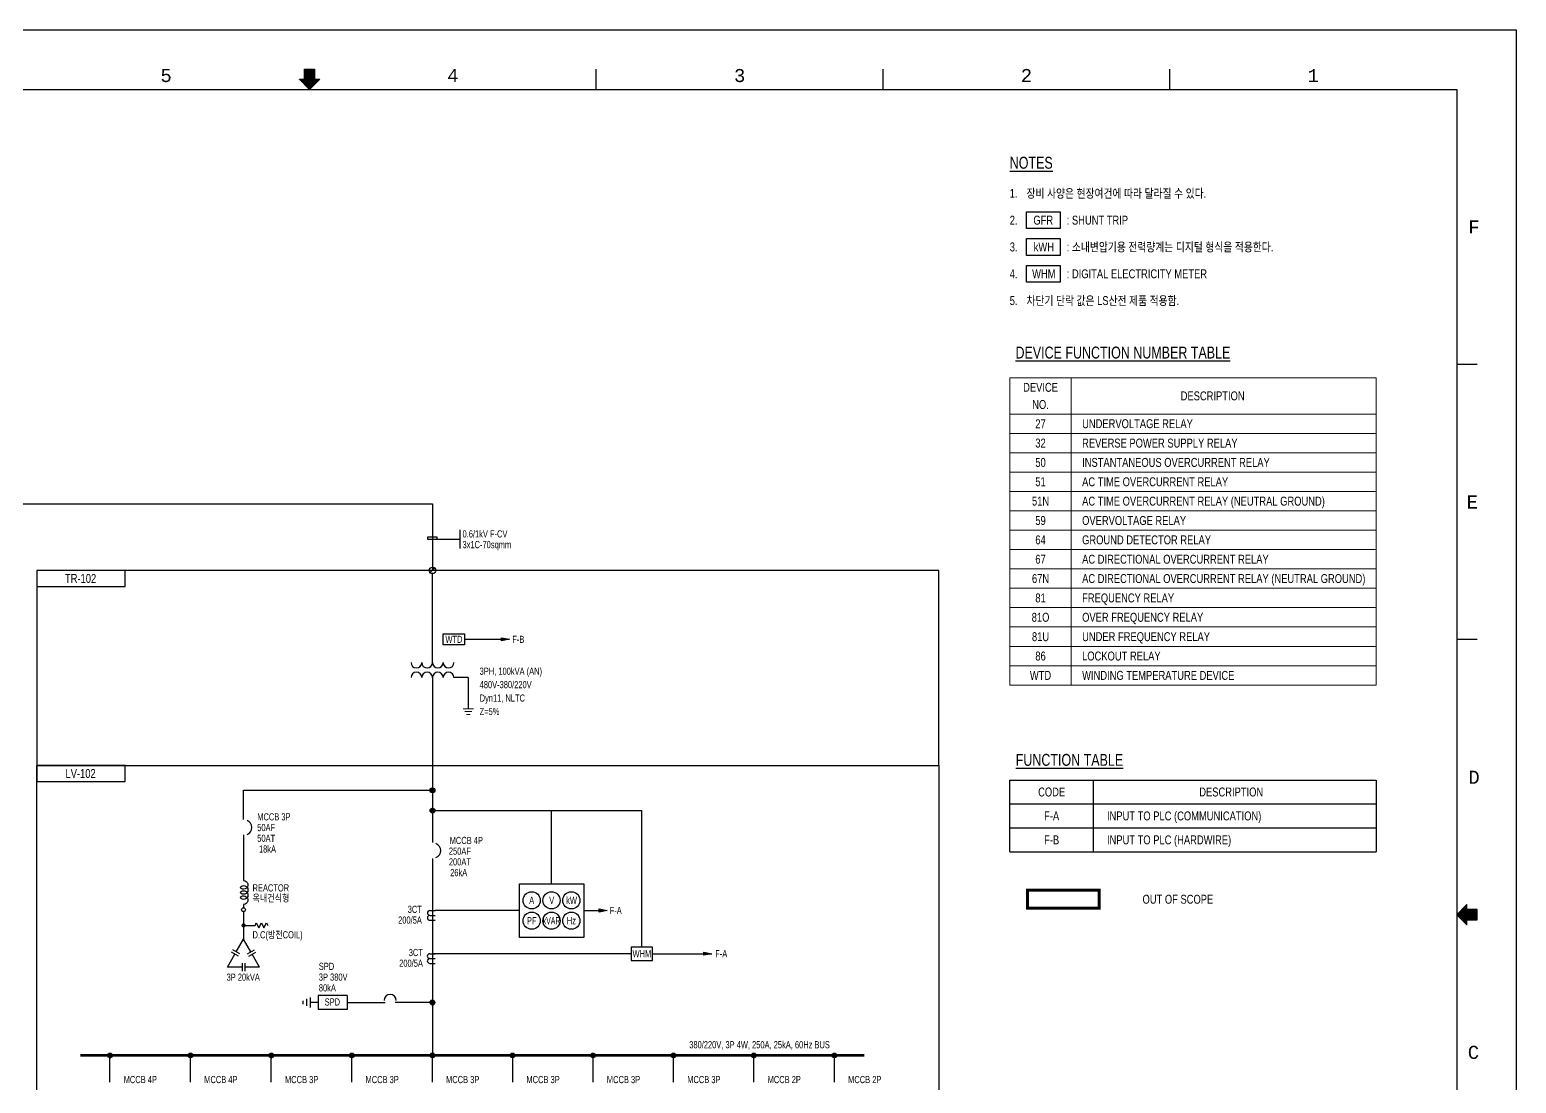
# Model space of a CAD drawing. Header units: feet. Extents: x 1 to 168002, y -59383 to 29717.
# Drawn here: x 17056 to 42001, y -17660 to 17 of the extents above; entities that cross this region are included whole.
import ezdxf
from ezdxf.enums import TextEntityAlignment as Align
from ezdxf.lldxf.tags import DXFTag

# ---------------------------------------------------------------- set-up
doc = ezdxf.new("R2010")
doc.units = ezdxf.units.FT
doc.header["$LTSCALE"] = 50
doc.header["$MEASUREMENT"] = 0
for name, pattern in [('CONTINU', [0]), ('DASHED2', [0.375, 0.25, -0.125]), ('HIDDEN', [0.375, 0.25, -0.125]), ('PHANTOMX2', [5, 2.5, -0.5, 0.5, -0.5, 0.5, -0.5])]:
    doc.linetypes.add(name, pattern=pattern)
doc.layers.get('0').update_dxf_attribs({"linetype": 'CONTINUOUS'})
doc.layers.add('Border', color=7, linetype='CONTINUOUS', lineweight=0)
for name, color, linetype in [('E-BUS', 6, 'CONTINUOUS'), ('E-Control', 7, 'CONTINUOUS'), ('E-PNL', 1, 'CEN50'), ('E-Pow', 4, 'CONTINUOUS'), ('E-SYM0', 3, 'CONTINUOUS'), ('E-SYM1', 3, 'CONTINUOUS'), ('E-SYM2', 3, 'CONTINUOUS'), ('E-Text-1', 2, 'CONTINUOUS'), ('E-Text-2', 4, 'CONTINUOUS'), ('E-Text-Call', 7, 'CONTINUOUS'), ('E-Text-Table', 7, 'CONTINUOUS'), ('E-Wire01', 7, 'CONTINUOUS'), ('E_LINE', 3, 'CONTINUOUS'), ('E_SYM', 1, 'CONTINUOUS')]:
    doc.layers.add(name, color=color, linetype=linetype)
doc.styles.add('TB-1$0$MONOTXT', font='monotxt_.ttf')
doc.styles.add('돋움', font='')
doc.styles.get('돋움').set_extended_font_data('Dotum')
tags = doc.linetypes.add('CEN50', pattern=[56, 50, -2, 2, -2]).pattern_tags.tags
tags[10:11] = [DXFTag(74, 4), DXFTag(75, 0), DXFTag(340, '0'), DXFTag(46, 1.0), DXFTag(50, 0.0), DXFTag(44, 0.0), DXFTag(45, 0.0)]
tags[8:9] = [DXFTag(74, 4), DXFTag(75, 0), DXFTag(340, '0'), DXFTag(46, 1.0), DXFTag(50, 0.0), DXFTag(44, 0.0), DXFTag(45, 0.0)]
tags[6:7] = [DXFTag(74, 4), DXFTag(75, 0), DXFTag(340, '0'), DXFTag(46, 1.0), DXFTag(50, 0.0), DXFTag(44, 0.0), DXFTag(45, 0.0)]
tags[4:5] = [DXFTag(74, 4), DXFTag(75, 0), DXFTag(340, '0'), DXFTag(46, 1.0), DXFTag(50, 0.0), DXFTag(44, 0.0), DXFTag(45, 0.0)]

# ---------------------------------------------------------------- blocks, each defined once
blk = doc.blocks.new('A$C1229291C')
at = {"layer": 'E-SYM1'}
for p, q in [((-2.75, -4.76), (0, 0)), ((2.75, -4.76), (0, 0)), ((-6, -10.39), (-3.25, -5.63)), ((-0.5, -10.39), (-6, -10.39)), ((6, -10.39), (0.5, -10.39)), ((6, -10.39), (3.25, -5.63))]:
    blk.add_line(p, q, dxfattribs=at)
at = {"layer": 'E-SYM1', "color": 2}
for p, q in [((-1.95, -6.38), (-4.55, -4.88)), ((-1.45, -5.51), (-4.05, -4.01)), ((1.45, -5.51), (4.05, -4.01)), ((1.95, -6.38), (4.55, -4.88)), ((-0.5, -8.89), (-0.5, -11.89)), ((0.5, -8.89), (0.5, -11.89))]:
    blk.add_line(p, q, dxfattribs=at)
blk = doc.blocks.new('A$C004C2F88')
at = {"layer": 'E-SYM0'}
h = blk.add_hatch(dxfattribs=at)
h.set_pattern_fill('ANSI31', scale=0.1)
h.set_pattern_definition([(45, (-150.85967, -255), (-0.2245064, 0.2245064), [])])
edge = h.paths.add_edge_path()
edge.add_arc((0, 0), 0.9, 0, 360)
blk.add_circle((0, 0), 0.9, dxfattribs=at)
blk = doc.blocks.new('A$C68F508EB')
at = {"layer": 'E-SYM1'}
for p, q in [((-2, 0), (0, 0)), ((-2, -1.8), (0, -1.8)), ((-2, -3.6), (0, -3.6))]:
    blk.add_line(p, q, dxfattribs=at)
for centre in [(-2, -0.9), (-2, -2.7)]:
    blk.add_arc(centre, 0.9, 90, 270, dxfattribs=at)
blk = doc.blocks.new('A$C23B25451')
at = {"layer": 'E-SYM0'}
blk.add_arc((0.3, -3.1), 2.8, 290.9248, 69.0752, dxfattribs=at)
blk = doc.blocks.new('FORMAT')
at = {"layer": 'Border', "color": 0, "linetype": 'Continuous', "lineweight": 25}
for p, q in [((21665, 29041), (21835, 29041)), ((21665, 28870), (21665, 29041)), ((21672, 28778), (21672, 29041)), ((21682, 28768), (21682, 29041)), ((21691, 28759), (21691, 29041)), ((21701, 28749), (21701, 29041)), ((21711, 28739), (21711, 29041)), ((21720, 28729), (21720, 29041)), ((21730, 28720), (21730, 29041)), ((21740, 28710), (21740, 29041)), ((21750, 28700), (21750, 29041)), ((21759, 28710), (21759, 29041)), ((21769, 28719), (21769, 29041)), ((21779, 28729), (21779, 29041)), ((21789, 28739), (21789, 29041)), ((21798, 28748), (21798, 29041)), ((21808, 28758), (21808, 29041)), ((21818, 28768), (21818, 29041)), ((21827, 28778), (21827, 29041)), ((21835, 29041), (21835, 28870)), ((26562, 28700), (26562, 29041)), ((31375, 28700), (31375, 29041)), ((36187, 28700), (36187, 29041)), ((2500, 28700), (41000, 28700)), ((21750, 28700), (21580, 28870)), ((21580, 28870), (21665, 28870)), ((21584, 28865), (21584, 28870)), ((21594, 28856), (21594, 28870)), ((21604, 28846), (21604, 28870)), ((21614, 28836), (21614, 28870)), ((21623, 28827), (21623, 28870)), ((21633, 28817), (21633, 28870)), ((21643, 28807), (21643, 28870)), ((21652, 28797), (21652, 28870)), ((21662, 28788), (21662, 28870)), ((21920, 28870), (21750, 28700)), ((21835, 28870), (21920, 28870)), ((21837, 28787), (21837, 28870)), ((21847, 28797), (21847, 28870)), ((21857, 28807), (21857, 28870)), ((21866, 28817), (21866, 28870)), ((21876, 28826), (21876, 28870)), ((21886, 28836), (21886, 28870)), ((21895, 28846), (21895, 28870)), ((21905, 28855), (21905, 28870)), ((21915, 28865), (21915, 28870)), ((41000, 28700), (41000, 1000)), ((41343, 24083), (41000, 24083)), ((41343, 19467), (41000, 19467)), ((41171, 15021), (41000, 14850)), ((41171, 14977), (41127, 14977)), ((41171, 14986), (41137, 14986)), ((41171, 14996), (41146, 14996)), ((41171, 15006), (41156, 15006)), ((41171, 15016), (41166, 15016)), ((41171, 14936), (41171, 15021)), ((41000, 14850), (41171, 14679)), ((41343, 14849), (41001, 14849)), ((41343, 14859), (41009, 14859)), ((41343, 14840), (41010, 14840)), ((41343, 14869), (41019, 14869)), ((41343, 14830), (41020, 14830)), ((41343, 14879), (41029, 14879)), ((41343, 14820), (41030, 14820)), ((41343, 14889), (41039, 14889)), ((41343, 14810), (41040, 14810)), ((41343, 14898), (41048, 14898)), ((41343, 14801), (41050, 14801)), ((41343, 14908), (41058, 14908)), ((41343, 14791), (41059, 14791)), ((41343, 14918), (41068, 14918)), ((41343, 14781), (41069, 14781)), ((41343, 14928), (41078, 14928)), ((41343, 14771), (41079, 14771)), ((41171, 14938), (41088, 14938)), ((41171, 14761), (41089, 14761)), ((41171, 14947), (41097, 14947)), ((41171, 14752), (41098, 14752)), ((41171, 14957), (41107, 14957)), ((41171, 14742), (41108, 14742)), ((41171, 14967), (41117, 14967)), ((41171, 14732), (41118, 14732)), ((41171, 14722), (41128, 14722)), ((41343, 14936), (41171, 14936)), ((41171, 14679), (41171, 14764)), ((41171, 14764), (41343, 14764)), ((41343, 14764), (41343, 14936)), ((41171, 14712), (41138, 14712)), ((41171, 14703), (41147, 14703)), ((41171, 14693), (41157, 14693)), ((41171, 14683), (41167, 14683))]:
    blk.add_line(p, q, dxfattribs=at)
blk.add_lwpolyline([(0, 0), (0, 29700), (42000, 29700), (42000, 0)], close=True, dxfattribs=at)
at = {"layer": 'Border', "color": 0, "linetype": 'Continuous', "lineweight": 25, "style": 'TB-1$0$MONOTXT'}
for s, p in [('5', (19343, 29041)), ('4', (24155, 29041)), ('3', (28968, 29041)), ('2', (33780, 29041)), ('1', (38594, 29041))]:
    blk.add_text(s, height=219, dxfattribs=at).set_placement(p, align=Align.TOP_CENTER)
for s, p in [('F', (41196, 26392)), ('E', (41167, 21775)), ('D', (41196, 17158)), ('C', (41186, 12542))]:
    blk.add_text(s, height=220, dxfattribs=at).set_placement(p, align=Align.MIDDLE_LEFT)
blk = doc.blocks.new('TITLE')
at = {"xscale": 0.01, "yscale": 0.01, "zscale": 0.01}
blk.add_blockref('FORMAT', (0, 0), dxfattribs=at)

msp = doc.modelspace()

# ---------------------------------------------------------------- hatches: boundary and pattern name
at = {"layer": 'E-SYM0'}
h = msp.add_hatch(color=7, dxfattribs=at)
h.dxf.hatch_style = 1
h.paths.add_polyline_path([(24973, -10184.3), (25108, -10211.3), (24973, -10238.3)])
h = msp.add_hatch(color=7, dxfattribs=at)
h.dxf.hatch_style = 1
h.paths.add_polyline_path([(26610.8, -14735.2), (26745.8, -14762.2), (26610.8, -14789.2)])
h = msp.add_hatch(color=7, dxfattribs=at)
h.dxf.hatch_style = 1
h.paths.add_polyline_path([(28366.7, -15459.6), (28501.7, -15486.6), (28366.7, -15513.6)])

# ---------------------------------------------------------------- linework, layer by layer
at = {"color": 6, "linetype": 'PHANTOMX2', "ltscale": 0.3, "const_width": 50, "elevation": 0.1}
msp.add_lwpolyline([(33801.4, -14422.9), (35001.4, -14422.9), (35001.4, -14722.9), (33801.4, -14722.9)], close=True, dxfattribs=at)
at = {"layer": 'E-BUS', "const_width": 45, "elevation": 0.1}
msp.add_lwpolyline([(17902.6, -17193.4), (31059.9, -17193.3)], dxfattribs=at)
at = {"layer": 'E-Control'}
for p, q in [((24415.9, -10852.6, 0.1), (24174.4, -10852.6, 0.1)), ((24415.9, -10852.6, 0.1), (24415.9, -11376.7, 0.1)), ((23814.4, -13085.2, 0.1), (25812.4, -13085.2, 0.1)), ((25812.4, -14312.2, 0.1), (25812.4, -13085.2, 0.1)), ((25812.4, -13085.2, 0.1), (27328.3, -13085.2, 0.1)), ((25272.4, -14762.2, 0.1), (23859.4, -14762.2, 0.1)), ((27148.3, -15486.6, 0.1), (23812.9, -15486.6, 0.1))]:
    msp.add_line(p, q, dxfattribs=at)
at = {"layer": 'E-Control', "elevation": 0.1}
msp.add_lwpolyline([(27328.3, -15374.1), (27328.3, -13085.2)], dxfattribs=at)
at = {"layer": 'E-PNL'}
msp.add_line((23766.6, -9102.5, 0.1), (23862.1, -9007.1, 0.1), dxfattribs=at)
at = {"layer": 'E-PNL', "ltscale": 0.1, "elevation": 0.1}
for points in [[(17172.9, -12327.7), (32311.6, -12327.7), (32311.6, -9054.8), (17172.9, -9054.9)], [(32311.6, -20493.4), (17172.9, -20493.4), (17172.9, -12327.7), (32311.6, -12327.7)]]:
    msp.add_lwpolyline(points, close=True, dxfattribs=at)
at = {"layer": 'E-PNL', "elevation": 0.1}
for points in [[(18656.6, -9054.9), (17172.9, -9054.9), (17172.9, -9324.9), (18656.6, -9324.9)], [(18656.6, -12327.7), (17172.9, -12327.7), (17172.9, -12597.7), (18656.6, -12597.7)]]:
    msp.add_lwpolyline(points, close=True, dxfattribs=at)
at = {"layer": 'E-PNL'}
msp.add_circle((23814.4, -9054.8, 0.1), 54, dxfattribs=at)
at = {"layer": 'E-Pow'}
for p, q in [((23814.4, -10601.3, 0.1), (23814.4, -9108.8, 0.1)), ((23814.4, -10852.6, 0.1), (23814.4, -13621.8, 0.1)), ((20644.1, -13235.2, 0.1), (20644.1, -12744.7, 0.1)), ((20644.1, -12744.7, 0.1), (23812.9, -12744.7, 0.1)), ((23812.9, -13891.8, 0.1), (23812.9, -17193.4, 0.1)), ((18402.6, -17643.4, 0.1), (18402.6, -17193.4, 0.1)), ((19754.1, -17643.4, 0.1), (19754.1, -17193.4, 0.1)), ((21109.9, -17643.5, 0.1), (21109.9, -17193.5, 0.1)), ((22461.5, -17643.5, 0.1), (22461.5, -17193.5, 0.1)), ((23812.9, -17643.5, 0.1), (23812.9, -17193.5, 0.1)), ((25161.3, -17643.4, 0.1), (25161.3, -17193.4, 0.1)), ((26511.3, -17643.4, 0.1), (26511.3, -17193.4, 0.1)), ((27859.9, -17643.4, 0.1), (27859.9, -17193.4, 0.1)), ((29208.5, -17643.4, 0.1), (29208.5, -17193.4, 0.1)), ((30559.9, -17643.4, 0.1), (30559.9, -17193.4, 0.1))]:
    msp.add_line(p, q, dxfattribs=at)
at = {"layer": 'E-Pow', "linetype": 'HIDDEN', "ltscale": 0.5, "elevation": 0.1}
msp.add_lwpolyline([(16676.6, -21541.9), (16676.6, -7938.3), (23814.4, -7938.3), (23814.4, -9054.8)], dxfattribs=at)
at = {"layer": 'E-SYM0'}
msp.add_line((20644.1, -13491.7, 0.1), (20644.1, -14259.1, 0.1), dxfattribs=at)
at = {"layer": 'E-SYM0', "elevation": 0.1}
for points in [[(33782.7, -3037.7), (34345.2, -3037.7), (34345.2, -3318.9), (33782.7, -3318.9)], [(33782.7, -3487.7), (34345.2, -3487.7), (34345.2, -3768.9), (33782.7, -3768.9)], [(33782.7, -3937.7), (34345.2, -3937.7), (34345.2, -4218.9), (33782.7, -4218.9)]]:
    msp.add_lwpolyline(points, close=True, dxfattribs=at)
at = {"layer": 'E-SYM0', "color": 7, "elevation": 0.1}
for points in [[(24973, -10184.3), (25108, -10211.3), (24973, -10238.3)], [(26610.8, -14735.2), (26745.8, -14762.2), (26610.8, -14789.2)], [(28366.7, -15459.6), (28501.7, -15486.6), (28366.7, -15513.6)]]:
    msp.add_lwpolyline(points, close=True, dxfattribs=at)
at = {"layer": 'E-SYM0', "elevation": 0.1}
msp.add_lwpolyline([(20644.1, -13968.7), (20644.1, -14259.1, -1.6313423), (20585.4, -14374.6, -3.0747727), (20585.4, -14460.1, -3.0747727), (20585.4, -14545.6, -1.6313423), (20644.1, -14661.1), (20644.1, -14716.7)], format="xyb", dxfattribs=at)
for points in [[(20644.1, -14780.9), (20644.1, -15242.5)], [(20644.1, -15011.2), (20836.6, -15011.2), (20858, -14968.5), (20900.8, -15054), (20943.5, -14968.5), (20986.3, -15054), (21029.1, -14968.5), (21050.4, -15011.2)]]:
    msp.add_lwpolyline(points, dxfattribs=at)
at = {"layer": 'E-SYM0', "const_width": 35.3, "elevation": 0.1}
msp.add_lwpolyline([(20626.5, -15011.7, 1), (20661.8, -15011.7, 1)], format="xyb", close=True, dxfattribs=at)
at = {"layer": 'E-SYM0'}
msp.add_circle((20644.1, -14748.8, 0.1), 32.1, dxfattribs=at)
msp.add_arc((20657.6, -13370.2, 0.1), 126, 290.92483, 69.07517, dxfattribs=at)
at = {"layer": 'E-SYM1', "color": 3, "linetype": 'Continuous', "lineweight": 13}
for p, q in [((24505.3, -11376.7, 0.1), (24326.6, -11376.7, 0.1)), ((24477.2, -11425.4, 0.1), (24354.8, -11425.4, 0.1)), ((24448.4, -11474.1, 0.1), (24383.5, -11474.1, 0.1))]:
    msp.add_line(p, q, dxfattribs=at)
at = {"layer": 'E-SYM1'}
for centre, start, end in [((23544.4, -10601.3, 0.1), 180, 0), ((23724.4, -10601.3, 0.1), 180, 0), ((23904.4, -10601.3, 0.1), 180, 0), ((24084.4, -10601.3, 0.1), 180, 0), ((23544.4, -10852.6, 0.1), 0, 180), ((23724.4, -10852.6, 0.1), 0, 180), ((23904.4, -10852.6, 0.1), 0, 180), ((24084.4, -10852.6, 0.1), 0, 180)]:
    msp.add_arc(centre, 90, start, end, dxfattribs=at)
at = {"layer": 'E-SYM2', "elevation": 0.1}
for points in [[(23994.4, -10121.3), (24354.4, -10121.3), (24354.4, -10301.3), (23994.4, -10301.3)], [(23994.4, -10121.3), (24354.4, -10121.3), (24354.4, -10301.3), (23994.4, -10301.3)], [(25272.4, -14312.2), (26352.4, -14312.2), (26352.4, -15212.2), (25272.4, -15212.2)], [(27508.3, -15374.1), (27148.3, -15374.1), (27148.3, -15599.1), (27508.3, -15599.1)]]:
    msp.add_lwpolyline(points, close=True, dxfattribs=at)
at = {"layer": 'E-SYM2'}
for centre in [(25479.4, -14591.2, 0.1), (25812.4, -14591.2, 0.1), (26145.4, -14591.2, 0.1), (25479.4, -14933.2, 0.1), (25812.4, -14933.2, 0.1), (26145.4, -14933.2, 0.1)]:
    msp.add_circle(centre, 144, dxfattribs=at)
at = {"layer": 'E-Text-Call', "ltscale": 0.5}
msp.add_line((24273.4, -8375, 0.1), (24273.4, -8690, 0.1), dxfattribs=at)
at = {"layer": 'E-Text-Call'}
for p, q in [((34907.7, -13777.4, 0.1), (34907.7, -12572.1, 0.1)), ((33501.4, -12973.9, 0.1), (39653.1, -12973.9, 0.1)), ((33501.4, -13375.7, 0.1), (39653.1, -13375.7, 0.1)), ((33501.4, -13777.4, 0.1), (39653.1, -13777.4, 0.1))]:
    msp.add_line(p, q, dxfattribs=at)
at = {"layer": 'E-Text-Call', "ltscale": 0.5, "elevation": 0.1}
msp.add_lwpolyline([(23895.4, -8532.5), (23895.4, -8496.5), (23733.4, -8496.5), (23733.4, -8532.5), (24273.4, -8532.5)], dxfattribs=at)
at = {"layer": 'E-Text-Call', "elevation": 0.1}
msp.add_lwpolyline([(33501.4, -13777.4), (33501.4, -12572.1), (39653.1, -12572.1), (39653.1, -13777.4)], dxfattribs=at)
at = {"layer": 'E-Text-Table', "linetype": 'Continuous', "lineweight": 13}
for p, q in [((33501.4, -5822, 0.1), (39653.1, -5822, 0.1)), ((33501.4, -5822, 0.1), (33501.4, -10978.8, 0.1)), ((34534.9, -5822, 0.1), (34534.9, -10978.8, 0.1)), ((39653.1, -5822, 0.1), (39653.1, -10978.8, 0.1)), ((33501.4, -6431.1, 0.1), (39653.1, -6431.1, 0.1)), ((33501.4, -6756, 0.1), (39653.1, -6756, 0.1)), ((33501.4, -7080.8, 0.1), (39653.1, -7080.8, 0.1)), ((33501.4, -7405.6, 0.1), (39653.1, -7405.6, 0.1)), ((33501.4, -7730.5, 0.1), (39653.1, -7730.5, 0.1)), ((33501.4, -8055.3, 0.1), (39653.1, -8055.3, 0.1)), ((33501.4, -8380.1, 0.1), (39653.1, -8380.1, 0.1)), ((33501.4, -8705, 0.1), (39653.1, -8705, 0.1)), ((33501.4, -9029.8, 0.1), (39653.1, -9029.8, 0.1)), ((33501.4, -9354.7, 0.1), (39653.1, -9354.7, 0.1)), ((33501.4, -9679.5, 0.1), (39653.1, -9679.5, 0.1)), ((33501.4, -10004.3, 0.1), (39653.1, -10004.3, 0.1)), ((33501.4, -10329.2, 0.1), (39653.1, -10329.2, 0.1)), ((33501.4, -10654, 0.1), (39653.1, -10654, 0.1)), ((33501.4, -10978.8, 0.1), (39653.1, -10978.8, 0.1))]:
    msp.add_line(p, q, dxfattribs=at)
at = {"layer": 'E-Wire01', "linetype": 'DASHED2', "ltscale": 0.5}
for p, q in [((24354.4, -10211.3, 0.1), (25108, -10211.3, 0.1)), ((26352.4, -14762.2, 0.1), (26610.8, -14762.2, 0.1)), ((27508.3, -15486.6, 0.1), (28501.7, -15486.6, 0.1))]:
    msp.add_line(p, q, dxfattribs=at)
at = {"layer": 'E_LINE', "color": 4}
for p, q in [((22380, -16304.4, 0.1), (23020, -16304.4, 0.1)), ((23813, -16304.4, 0.1), (23188, -16304.4, 0.1))]:
    msp.add_line(p, q, dxfattribs=at)
at = {"layer": 'E_SYM', "linetype": 'Continuous'}
for p, q in [((22380, -16187.1, 0.1), (21895.2, -16187.1, 0.1)), ((21895.2, -16187.1, 0.1), (21895.2, -16421.7, 0.1)), ((22380, -16187.1, 0.1), (22380, -16421.7, 0.1)), ((21645.3, -16333.1, 0.1), (21645.3, -16275.6, 0.1)), ((21706.4, -16362.7, 0.1), (21706.4, -16243.2, 0.1)), ((21764.8, -16389.8, 0.1), (21764.8, -16219.1, 0.1)), ((21895.2, -16304.4, 0.1), (21764.8, -16304.4, 0.1)), ((22380, -16421.7, 0.1), (21895.2, -16421.7, 0.1))]:
    msp.add_line(p, q, dxfattribs=at)
at = {"layer": 'E_SYM', "color": 4}
msp.add_arc((23104, -16270.8, 0.1), 100.8, 0, 180, dxfattribs=at)

# ---------------------------------------------------------------- block references
at = {"color": 7, "linetype": 'CONTINU', "ltscale": 100, "xscale": 100, "yscale": 100, "zscale": 100}
msp.add_blockref('TITLE', (1.4, -29683.3, 0.1), dxfattribs=at)
at = {"layer": 'E-PNL', "xscale": 45.00023775635822, "yscale": 45.00023775635822, "zscale": 45.00023775635822}
for p in [(23814.4, -12744.7, 0.1), (23814.4, -13085.2, 0.1), (23813, -16305.1, 0.1), (18402.6, -17193.4, 0.1), (19754.1, -17193.4, 0.1), (21109.9, -17193.5, 0.1), (21109.9, -17193.5, 0.1), (22461.5, -17193.5, 0.1), (23812.9, -17193.5, 0.1), (25158.7, -17193.4, 0.1), (26508.7, -17193.4, 0.1), (27857.3, -17193.4, 0.1), (27857.3, -17193.4, 0.1), (29205.8, -17193.4, 0.1), (29205.8, -17193.4, 0.1), (30557.3, -17193.4, 0.1)]:
    msp.add_blockref('A$C004C2F88', p, dxfattribs=at)
at = {"layer": 'E-Pow', "xscale": 45.00023775635822, "yscale": 45.00023775635822, "zscale": 45.00023775635822}
msp.add_blockref('A$C1229291C', (20644.1, -15242.5, 0.1), dxfattribs=at)
at = {"layer": 'E-SYM0', "xscale": 45.00023775635822, "yscale": 45.00023775635822, "zscale": 45.00023775635822}
msp.add_blockref('A$C23B25451', (23812.9, -13617.3, 0.1), dxfattribs=at)
at = {"layer": 'E-SYM1', "xscale": 45.00023775635822, "yscale": 45.00023775635822, "zscale": 45.00023775635822}
for p in [(23859.4, -14762.2, 0.1), (23857.9, -15486.6, 0.1)]:
    msp.add_blockref('A$C68F508EB', p, dxfattribs=at)

# ---------------------------------------------------------------- texts
at = {"layer": 'E-SYM0', "color": 2, "style": '돋움', "width": 0.8}
msp.add_text('GFR', height=150, dxfattribs=at).set_placement((34063.9, -3178.3, 0.1), align=Align.MIDDLE_CENTER)
at = {"layer": 'E-SYM2', "color": 2, "style": '돋움'}
for s, height, width, p in [('kWH', 150, 0.8, (34073.3, -3628.3, 0.1)), ('WHM', 150, 0.8, (34073.3, -4078.3, 0.1)), ('WTD', 120, 0.8, (24174.4, -10211.3, 0.1)), ('A', 120, 0.8, (25479.4, -14591.2, 0.1)), ('V', 120, 0.8, (25815.5, -14591.2, 0.1)), ('kW', 120, 0.8, (26148.5, -14591.2, 0.1)), ('PF', 120, 0.8, (25479.4, -14933.2, 0.1)), ('kVAR', 120, 0.6, (25812.4, -14933.2, 0.1)), ('Hz', 120, 0.8, (26145.4, -14933.2, 0.1)), ('WHM', 120, 0.8, (27328.3, -15486.6, 0.1))]:
    msp.add_text(s, height=height, dxfattribs=dict(at, width=width)).set_placement(p, align=Align.MIDDLE_CENTER)
at = {"layer": 'E-Text-1', "style": '돋움', "width": 0.8}
for s, height, p in [('1.', 150, (33501.4, -2728.3, 0.1)), ('장비 사양은 현장여건에 따라 달라질 수 있다.', 150, (33782.7, -2728.3, 0.1)), ('2.', 150, (33501.4, -3178.3, 0.1)), (': SHUNT TRIP', 150, (34457.7, -3178.3, 0.1)), ('3.', 150, (33501.4, -3628.3, 0.1)), (': 소내변압기용 전력량계는 디지털 형식을 적용한다.', 150, (34457.7, -3628.3, 0.1)), ('4.', 150, (33501.4, -4078.3, 0.1)), (': DIGITAL ELECTRICITY METER', 150, (34457.7, -4078.3, 0.1)), ('5.', 150, (33501.4, -4528.3, 0.1)), ('차단기 단락 값은 LS산전 제품 적용함.', 150, (33782.7, -4528.3, 0.1)), ('UNDERVOLTAGE RELAY', 150, (34716.1, -6593.5, 0.1)), ('REVERSE POWER SUPPLY RELAY', 150, (34716.1, -6918.4, 0.1)), ('INSTANTANEOUS OVERCURRENT RELAY', 150, (34716.1, -7243.2, 0.1)), ('AC TIME OVERCURRENT RELAY', 150, (34716.1, -7568, 0.1)), ('AC TIME OVERCURRENT RELAY (NEUTRAL GROUND)', 150, (34716.1, -7892.9, 0.1)), ('OVERVOLTAGE RELAY', 150, (34716.1, -8217.7, 0.1)), ('0.6/1kV F-CV', 120, (24318.4, -8442.5, 0.1)), ('GROUND DETECTOR RELAY', 150, (34716.1, -8542.6, 0.1)), ('3x1C-70sqmm', 120, (24318.4, -8622.5, 0.1)), ('AC DIRECTIONAL OVERCURRENT RELAY', 150, (34716.1, -8867.4, 0.1)), ('AC DIRECTIONAL OVERCURRENT RELAY (NEUTRAL GROUND)', 150, (34716.1, -9192.2, 0.1)), ('FREQUENCY RELAY', 150, (34716.1, -9517.1, 0.1)), ('OVER FREQUENCY RELAY', 150, (34716.1, -9841.9, 0.1)), ('F-B', 120, (25153, -10211.3, 0.1)), ('UNDER FREQUENCY RELAY', 150, (34716.1, -10166.8, 0.1)), ('LOCKOUT RELAY', 150, (34716.1, -10491.6, 0.1)), ('3PH, 100kVA (AN)', 120, (24606, -10746.8, 0.1)), ('480V-380/220V', 120, (24606, -10971.8, 0.1)), ('WINDING TEMPERATURE DEVICE', 150, (34716.1, -10816.4, 0.1)), ('Dyn11, NLTC', 120, (24606, -11196.8, 0.1)), ('Z=5%%%', 120, (24606, -11421.8, 0.1)), ('MCCB 3P', 120, (20873.7, -13190.2, 0.1)), ('INPUT TO PLC (COMMUNICATION)', 150, (35133.1, -13174.8, 0.1)), ('50AF', 120, (20873.7, -13370.2, 0.1)), ('50AT', 120, (20873.7, -13550.2, 0.1)), ('INPUT TO PLC (HARDWIRE)', 150, (35133.1, -13576.5, 0.1)), ('F-A', 120, (26788, -14762.2, 0.1)), ('OUT OF SCOPE', 150, (35730, -14572.9, 0.1)), ('MCCB 4P', 120, (18632.1, -17598.4, 0.1)), ('MCCB 4P', 120, (19983.6, -17598.4, 0.1)), ('MCCB 3P', 120, (21339.4, -17598.5, 0.1)), ('MCCB 3P', 120, (22691, -17598.5, 0.1)), ('MCCB 3P', 120, (24042.4, -17598.5, 0.1)), ('MCCB 3P', 120, (25390.8, -17598.4, 0.1)), ('MCCB 3P', 120, (26740.8, -17598.4, 0.1)), ('MCCB 3P', 120, (28089.4, -17598.4, 0.1)), ('MCCB 2P', 120, (29438, -17598.4, 0.1)), ('MCCB 2P', 120, (30789.4, -17598.4, 0.1))]:
    msp.add_text(s, height=height, dxfattribs=at).set_placement(p, align=Align.MIDDLE_LEFT)
for s, p in [('DEVICE', (34018.2, -5983.1, 0.1)), ('NO.', (34018.2, -6271.4, 0.1)), ('DESCRIPTION', (36906.6, -6126.6, 0.1)), ('27', (34018.2, -6593.5, 0.1)), ('32', (34018.2, -6918.4, 0.1)), ('50', (34018.2, -7243.2, 0.1)), ('51', (34018.2, -7568, 0.1)), ('51N', (34018.2, -7892.9, 0.1)), ('59', (34018.2, -8217.7, 0.1)), ('64', (34018.2, -8542.6, 0.1)), ('67', (34018.2, -8867.4, 0.1)), ('67N', (34018.2, -9192.2, 0.1)), ('81', (34018.2, -9517.1, 0.1)), ('81O', (34018.2, -9841.9, 0.1)), ('81U', (34018.2, -10166.8, 0.1)), ('86', (34018.2, -10491.6, 0.1)), ('WTD', (34018.2, -10816.4, 0.1))]:
    msp.add_text(s, height=150, dxfattribs=at).set_placement(p, align=Align.MIDDLE)
for s, p in [('TR-102', (17909.3, -9189.9, 0.1)), ('LV-102', (17909.3, -12462.7, 0.1)), ('F-A', (34204.6, -13174.8, 0.1)), ('F-B', (34204.6, -13576.5, 0.1))]:
    msp.add_text(s, height=150, dxfattribs=at).set_placement(p, align=Align.MIDDLE_CENTER)
for s, p in [('18kA', (21188.9, -13730.2, 0.1)), ('250AF', (24459.2, -13765.6, 0.1)), ('MCCB 4P', (24660.8, -13585.6, 0.1)), ('200AT', (24459.2, -13945.6, 0.1)), ('26kA', (24397.8, -14125.6, 0.1)), ('3CT', (23635.9, -14742, 0.1)), ('200/5A', (23635.9, -14922, 0.1)), ('3CT', (23653.6, -15466.3, 0.1)), ('200/5A', (23653.6, -15646.3, 0.1))]:
    msp.add_text(s, height=120, dxfattribs=at).set_placement(p, align=Align.MIDDLE_RIGHT)
for s, p in [('REACTOR', (20794.9, -14442.6, 0.1)), ('옥내건식형', (20794.9, -14613.5, 0.1)), ('D.C(방전COIL)', (20794.9, -15229.2, 0.1)), ('SPD', (21907.1, -15758.6, 0.1)), ('3P 20kVA', (20359, -15940, 0.1)), ('3P 380V', (21907.1, -15939.1, 0.1)), ('80kA', (21907.1, -16119.6, 0.1)), ('SPD', (22005.2, -16356.3, 0.1))]:
    msp.add_text(s, height=120, dxfattribs=at).set_placement(p)
msp.add_text('F-A', height=120, rotation=360, dxfattribs=at).set_placement((28559, -15486.6, 0.1), align=Align.MIDDLE_LEFT)
at = {"layer": 'E-Text-2', "style": '돋움', "width": 0.8}
for s, height, p in [('%%UNOTES', 200, (33501.4, -2215.3, 0.1)), ('380/220V, 3P 4W, 250A, 25kA, 60Hz BUS', 120, (28123.3, -17013.4, 0.1))]:
    msp.add_text(s, height=height, dxfattribs=at).set_placement(p, align=Align.MIDDLE_LEFT)
for s, height, p in [('%%UDEVICE FUNCTION NUMBER TABLE', 200, (35400.3, -5399.9, 0.1)), ('%%UFUNCTION TABLE', 200, (34503.4, -12234.1, 0.1)), ('CODE', 150, (34204.6, -12773, 0.1)), ('DESCRIPTION', 150, (37218, -12773, 0.1))]:
    msp.add_text(s, height=height, dxfattribs=at).set_placement(p, align=Align.MIDDLE_CENTER)

doc.saveas('drawing.dxf')
